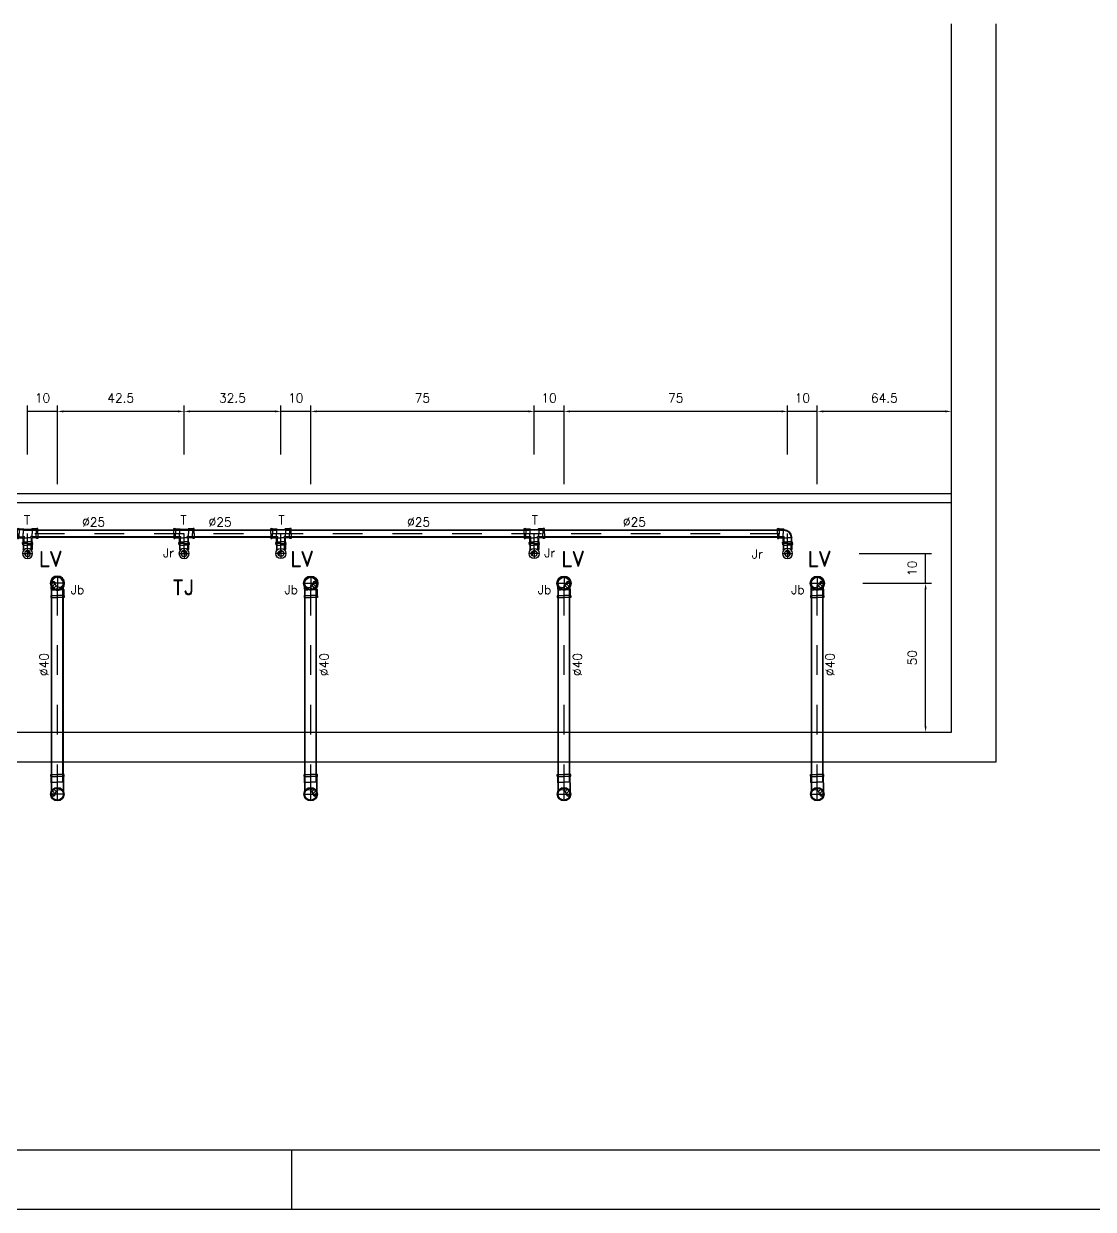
# Model space of a CAD drawing. Header units: millimetres. Extents: x -2485 to 3289, y -257 to 1952.
# Drawn here: x 4.721 to 8.31, y 15.34 to 19.32 of the extents above; entities that cross this region are included whole.
import ezdxf

# ---------------------------------------------------------------- set-up
doc = ezdxf.new("R2010")
doc.units = ezdxf.units.MM
doc.header["$LTSCALE"] = 0.3
doc.linetypes.add('CONTINUO', pattern=[0])
doc.linetypes.add('HID', pattern=[0.37, 0.07, -0.1, 0.03, -0.1, 0.07])
for name, color, linetype in [('AF', 4, 'Continuous'), ('detalhes esgoto', 1, 'HID'), ('PAREDE', 7, 'CONTINUO'), ('TEX', 11, 'Continuous'), ('TUB', 1, 'Continuous')]:
    doc.layers.add(name, color=color, linetype=linetype)
doc.styles.add('ROMAND', font='romand')
doc.styles.add('ROMANS', font='romans.shx', dxfattribs={"height": 0.03})
doc.dimstyles.new('20', dxfattribs={"dimtxt": 0.03, "dimasz": 0.02, "dimexe": 0.02, "dimexo": 0.02, "dimgap": 0.03, "dimtad": 1, "dimdec": 3, "dimlfac": 100, "dimdsep": 46, "dimtxsty": 'ROMANS', "dimcen": 0.02, "dimclrd": 11, "dimclre": 11, "dimclrt": 3, "dimadec": 0, "dimazin": 0, "dimtfac": 3.333333, "dimtdec": 3, "dimtix": 1, "dimtmove": 2, "dimatfit": 3, "dimfxl": 0, "dimtolj": 1, "dimarcsym": 0})

# ---------------------------------------------------------------- blocks, each defined once
blk = doc.blocks.new('j90e40cb-t')
at = {"layer": 'TUB', "color": 1, "linetype": 'Continuous'}
for p, q in [((-0.0227, 0), (0.0227, 0)), ((0, -0.0227), (0, 0.0227))]:
    blk.add_line(p, q, dxfattribs=at)
at = {"layer": 'TUB', "color": 7}
for p, q in [((-0.0057, 0.0111), (0.003, 0.0198)), ((0.0011, 0.0074), (0.0107, 0.0169)), ((0.0088, 0.0044), (0.0162, 0.0118)), ((0.0133, -0.0017), (0.0195, 0.0045)), ((0.0133, -0.0123), (0.0188, -0.0068))]:
    blk.add_line(p, q, dxfattribs=at)
at = {"layer": 'TUB', "color": 4}
for p, q in [((0.02, 0.0206), (0.0127, 0.0206)), ((0.02, 0.0194), (0.0145, 0.0194)), ((0.02, 0.0206), (0.0208, 0.0212)), ((0.022, 0.0194), (0.02, 0.0194)), ((0.0208, 0.0212), (0.041, 0.0212)), ((0.022, 0.02), (0.022, 0.0194)), ((0.022, 0.02), (0.048, 0.02)), ((0.041, 0.0212), (0.0418, 0.0224)), ((0.0418, 0.0224), (0.048, 0.0224)), ((0.02, -0.0206), (0.0127, -0.0206)), ((0.02, -0.0194), (0.0145, -0.0194)), ((0.022, -0.0194), (0.02, -0.0194)), ((0.02, -0.0206), (0.0208, -0.0212)), ((0.0208, -0.0212), (0.041, -0.0212)), ((0.022, -0.02), (0.022, -0.0194)), ((0.022, -0.02), (0.048, -0.02)), ((0.041, -0.0212), (0.0418, -0.0224)), ((0.0418, -0.0224), (0.048, -0.0224))]:
    blk.add_line(p, q, dxfattribs=at)
at = {"layer": 'TUB', "color": 3}
for p, q in [((0.022, 0.0194), (0.022, 0.0101)), ((0.041, 0.02), (0.041, 0)), ((0.041, -0.02), (0.041, 0)), ((0.048, 0.0224), (0.048, 0)), ((0.048, -0.0224), (0.048, 0)), ((0.022, -0.0194), (0.022, -0.0101))]:
    blk.add_line(p, q, dxfattribs=at)
at = {"layer": 'TUB', "color": 4}
for radius in [0.0242, 0.0227, 0.02]:
    blk.add_circle((0, 0), radius, dxfattribs=at)
for centre, radius, start, end in [((0, 0.0137), 0.0063, 90, 270), ((0, -0.0069), 0.0143, 311.815, 90.1096)]:
    blk.add_arc(centre, radius, start, end, dxfattribs=at)
blk = doc.blocks.new('jr25-20')
at = {"layer": 'AF', "color": 1}
for p, q in [((0.017, 0), (-0.017, 0)), ((0, -0.017), (0, 0.017))]:
    blk.add_line(p, q, dxfattribs=at)
at = {"layer": 'AF', "color": 7}
for p, q in [((-0.0028, 0.0057), (0, 0.0085)), ((0, 0.0085), (0.0014, 0.0099)), ((0.0006, 0.0039), (0.0051, 0.0085)), ((0.0042, 0.0025), (0.0078, 0.0061)), ((0.0064, -0.0004), (0.0072, 0.0004)), ((0.0072, 0.0004), (0.0094, 0.0026)), ((0.0066, -0.0053), (0.0098, -0.0021))]:
    blk.add_line(p, q, dxfattribs=at)
at = {"layer": 'AF', "color": 3}
for p, q in [((0.0114, 0.0133), (0.0132, 0.015)), ((0.0142, 0.0108), (0.0131, 0.0108)), ((0.0277, 0.015), (0.0132, 0.015)), ((0.0142, 0.0125), (0.0142, 0.0108)), ((0.0142, 0.0125), (0.0332, 0.0125)), ((0.0277, 0.015), (0.0297, 0.017)), ((0.0277, 0.0125), (0.0277, 0)), ((0.0277, -0.0125), (0.0277, 0)), ((0.0332, 0.017), (0.0297, 0.017)), ((0.0332, 0.0125), (0.0332, 0.017)), ((0.0332, 0), (0.0332, 0.0125)), ((0.0332, 0), (0.0332, -0.0125)), ((0.0114, -0.0133), (0.0106, -0.0133)), ((0.0114, -0.0133), (0.0132, -0.015)), ((0.0142, -0.0108), (0.0131, -0.0108)), ((0.0277, -0.015), (0.0132, -0.015)), ((0.0142, -0.0125), (0.0142, -0.0108)), ((0.0142, -0.0125), (0.0332, -0.0125)), ((0.0277, -0.015), (0.0297, -0.017)), ((0.0332, -0.017), (0.0297, -0.017)), ((0.0332, -0.0125), (0.0332, -0.017))]:
    blk.add_line(p, q, dxfattribs=at)
for radius in [0.017, 0.01]:
    blk.add_circle((0, 0), radius, dxfattribs=at)
at = {"layer": 'AF', "color": 7}
for centre, radius, start, end in [((0, 0.007), 0.00302, 90, 270), ((-0.0001, -0.0031), 0.00709, 294.0244, 88.8623)]:
    blk.add_arc(centre, radius, start, end, dxfattribs=at)
blk = doc.blocks.new('t25')
at = {"layer": 'AF', "color": 3}
for p, q in [((-0.0125, 0.034), (-0.017, 0.034)), ((-0.017, 0.034), (-0.017, 0.0305)), ((-0.015, 0.0285), (-0.017, 0.0305)), ((-0.015, 0.0285), (-0.015, 0.014)), ((-0.0133, 0.0122), (-0.015, 0.014)), ((-0.0133, -0.0122), (-0.0133, 0.0122)), ((-0.0125, 0.015), (-0.0125, 0.034)), ((0, 0.034), (-0.0125, 0.034)), ((-0.0125, 0.0285), (0, 0.0285)), ((-0.0125, 0.015), (0, 0.015)), ((-0.0125, 0.015), (-0.0108, 0.015)), ((-0.0108, 0.015), (-0.0108, -0.015)), ((0, 0.034), (0.0125, 0.034)), ((0.0125, 0.0285), (0, 0.0285)), ((0.0125, 0.015), (0, 0.015)), ((0.0108, 0.015), (0.0108, 0.0108)), ((0.015, 0.0108), (0.0108, 0.0108)), ((0.0125, 0.034), (0.017, 0.034)), ((0.0125, 0.015), (0.0125, 0.034)), ((0.015, 0.0285), (0.017, 0.0305)), ((0.015, 0.0285), (0.015, 0.015)), ((0.0285, 0.015), (0.015, 0.015)), ((0.015, 0.0125), (0.034, 0.0125)), ((0.015, 0.0125), (0.015, 0)), ((0.017, 0.034), (0.017, 0.0305)), ((0.0285, 0.015), (0.0305, 0.017)), ((0.0285, 0.0125), (0.0285, 0)), ((0.034, 0.017), (0.0305, 0.017)), ((0.034, 0.0125), (0.034, 0.017)), ((0.034, 0), (0.034, 0.0125)), ((-0.015, -0.0285), (-0.017, -0.0305)), ((-0.017, -0.034), (-0.017, -0.0305)), ((-0.0125, -0.034), (-0.017, -0.034)), ((-0.0133, -0.0122), (-0.015, -0.014)), ((-0.015, -0.0285), (-0.015, -0.014)), ((-0.0125, -0.015), (-0.0108, -0.015)), ((-0.0125, -0.015), (0, -0.015)), ((-0.0125, -0.015), (-0.0125, -0.034)), ((-0.0125, -0.0285), (0, -0.0285)), ((0, -0.034), (-0.0125, -0.034)), ((0.0125, -0.015), (0, -0.015)), ((0.0125, -0.0285), (0, -0.0285)), ((0, -0.034), (0.0125, -0.034)), ((0.0108, -0.015), (0.0108, -0.0108)), ((0.015, -0.0108), (0.0108, -0.0108)), ((0.0125, -0.015), (0.0125, -0.034)), ((0.0125, -0.034), (0.017, -0.034)), ((0.015, -0.0125), (0.015, 0)), ((0.015, -0.0125), (0.034, -0.0125)), ((0.0285, -0.015), (0.015, -0.015)), ((0.015, -0.0285), (0.015, -0.015)), ((0.015, -0.0285), (0.017, -0.0305)), ((0.017, -0.034), (0.017, -0.0305)), ((0.0285, -0.0125), (0.0285, 0)), ((0.0285, -0.015), (0.0305, -0.017)), ((0.034, -0.017), (0.0305, -0.017)), ((0.034, 0), (0.034, -0.0125)), ((0.034, -0.0125), (0.034, -0.017))]:
    blk.add_line(p, q, dxfattribs=at)
blk = doc.blocks.new('j90a25')
at = {"layer": 'AF', "color": 3}
for p, q in [((0.0114, 0.0133), (0.0132, 0.015)), ((0.0142, 0.0108), (0.0125, 0.0108)), ((0.0277, 0.015), (0.0132, 0.015)), ((0.0142, 0.0125), (0.0332, 0.0125)), ((0.0142, 0.0125), (0.0142, 0.0108)), ((0.0142, 0.0108), (0.0142, 0)), ((0.0142, -0.0108), (0.0142, 0)), ((0.0277, 0.015), (0.0297, 0.017)), ((0.0277, 0.0125), (0.0277, 0)), ((0.0277, -0.0125), (0.0277, 0)), ((0.0332, 0.017), (0.0297, 0.017)), ((0.0332, 0.0125), (0.0332, 0.017)), ((0.0332, 0), (0.0332, 0.0125)), ((0.0332, 0), (0.0332, -0.0125)), ((-0.015, -0.0277), (-0.017, -0.0297)), ((-0.017, -0.0332), (-0.017, -0.0297)), ((-0.0125, -0.0332), (-0.017, -0.0332)), ((-0.0133, -0.0114), (-0.015, -0.0132)), ((-0.015, -0.0277), (-0.015, -0.0132)), ((-0.0125, -0.0142), (-0.0125, -0.0332)), ((-0.0125, -0.0142), (-0.0108, -0.0142)), ((-0.0125, -0.0277), (0, -0.0277)), ((0, -0.0332), (-0.0125, -0.0332)), ((-0.0108, -0.0142), (-0.0108, -0.0125)), ((-0.0108, -0.0142), (0, -0.0142)), ((0.0108, -0.0142), (0, -0.0142)), ((0.0125, -0.0277), (0, -0.0277)), ((0, -0.0332), (0.0125, -0.0332)), ((0.0142, -0.0108), (0.0108, -0.0108)), ((0.0108, -0.0142), (0.0108, -0.0108)), ((0.0125, -0.0142), (0.0108, -0.0142)), ((0.0125, -0.0142), (0.0125, -0.0332)), ((0.0125, -0.0332), (0.017, -0.0332)), ((0.0142, -0.0125), (0.0142, -0.0108)), ((0.0142, -0.0125), (0.0332, -0.0125)), ((0.0277, -0.015), (0.015, -0.015)), ((0.015, -0.0277), (0.015, -0.015)), ((0.015, -0.0277), (0.017, -0.0297)), ((0.017, -0.0332), (0.017, -0.0297)), ((0.0277, -0.015), (0.0297, -0.017)), ((0.0332, -0.017), (0.0297, -0.017)), ((0.0332, -0.0125), (0.0332, -0.017))]:
    blk.add_line(p, q, dxfattribs=at)
at = {"layer": 'AF', "color": 3, "const_width": 0.0005}
blk.add_lwpolyline([(0.0332, 0.017), (0.0332, 0.017), (0.0332, 0.017), (0.0332, 0.017)], dxfattribs=at)
blk.add_lwpolyline([(0.0332, 0.017), (0.0332, 0.017), (0.0332, 0.017), (0.0332, 0.017)], dxfattribs=at)
at = {"layer": 'AF', "color": 3}
for radius, start, end in [(0.0258, 92.3359, 177.6641), (0.0233, 90, 180)]:
    blk.add_arc((0.0125, -0.0125), radius, start, end, dxfattribs=at)
blk = doc.blocks.new('25')
at = {"layer": 'TEX', "color": 9, "style": 'ROMANS'}
blk.add_text('%%c25', height=0.03, dxfattribs=at).set_placement((0, 0))
blk = doc.blocks.new('*D139')
at = {"layer": 'TEX', "color": 11, "lineweight": -2}
for p, q in [((7.384, 17.7737), (7.384, 18.0381)), ((7.834, 17.7612), (7.834, 18.0381)), ((7.814, 18.0181), (7.404, 18.0181))]:
    blk.add_line(p, q, dxfattribs=at)
at = {"layer": 'TEX', "color": 11}
for points in [[(7.404, 18.0215), (7.404, 18.0148), (7.384, 18.0181)], [(7.814, 18.0215), (7.814, 18.0148), (7.834, 18.0181)]]:
    blk.add_solid(points, dxfattribs=at)
at = {"layer": 'TEX', "color": 3, "insert": (7.609, 18.0631), "char_height": 0.03, "attachment_point": 5, "style": 'ROMANS'}
blk.add_mtext('\\A1;64.5', dxfattribs=at)
blk = doc.blocks.new('*D140')
at = {"layer": 'TEX', "color": 11, "lineweight": -2}
for p, q in [((7.284, 17.8737), (7.284, 18.0381)), ((7.384, 17.7737), (7.384, 18.0381)), ((7.384, 18.0181), (7.284, 18.0181))]:
    blk.add_line(p, q, dxfattribs=at)
at = {"layer": 'TEX', "color": 3, "insert": (7.334, 18.0631), "char_height": 0.03, "attachment_point": 5, "style": 'ROMANS'}
blk.add_mtext('\\A1;10', dxfattribs=at)
blk = doc.blocks.new('*D141')
at = {"layer": 'TEX', "color": 11, "lineweight": -2}
for p, q in [((6.534, 17.7737), (6.534, 18.0381)), ((7.284, 17.8737), (7.284, 18.0381)), ((7.264, 18.0181), (6.554, 18.0181))]:
    blk.add_line(p, q, dxfattribs=at)
at = {"layer": 'TEX', "color": 11}
for points in [[(6.554, 18.0215), (6.554, 18.0148), (6.534, 18.0181)], [(7.264, 18.0215), (7.264, 18.0148), (7.284, 18.0181)]]:
    blk.add_solid(points, dxfattribs=at)
at = {"layer": 'TEX', "color": 3, "insert": (6.909, 18.0631), "char_height": 0.03, "attachment_point": 5, "style": 'ROMANS'}
blk.add_mtext('\\A1;75', dxfattribs=at)
blk = doc.blocks.new('*D142')
at = {"layer": 'TEX', "color": 11, "lineweight": -2}
for p, q in [((6.434, 17.8737), (6.434, 18.0381)), ((6.534, 17.7737), (6.534, 18.0381)), ((6.534, 18.0181), (6.434, 18.0181))]:
    blk.add_line(p, q, dxfattribs=at)
at = {"layer": 'TEX', "color": 3, "insert": (6.484, 18.0631), "char_height": 0.03, "attachment_point": 5, "style": 'ROMANS'}
blk.add_mtext('\\A1;10', dxfattribs=at)
blk = doc.blocks.new('*D143')
at = {"layer": 'TEX', "color": 11, "lineweight": -2}
for p, q in [((5.684, 17.7737), (5.684, 18.0381)), ((6.434, 17.8737), (6.434, 18.0381)), ((6.414, 18.0181), (5.704, 18.0181))]:
    blk.add_line(p, q, dxfattribs=at)
at = {"layer": 'TEX', "color": 11}
for points in [[(5.704, 18.0215), (5.704, 18.0148), (5.684, 18.0181)], [(6.414, 18.0215), (6.414, 18.0148), (6.434, 18.0181)]]:
    blk.add_solid(points, dxfattribs=at)
at = {"layer": 'TEX', "color": 3, "insert": (6.059, 18.0631), "char_height": 0.03, "attachment_point": 5, "style": 'ROMANS'}
blk.add_mtext('\\A1;75', dxfattribs=at)
blk = doc.blocks.new('*D144')
at = {"layer": 'TEX', "color": 11, "lineweight": -2}
for p, q in [((5.584, 17.8737), (5.584, 18.0381)), ((5.684, 17.7737), (5.684, 18.0381)), ((5.684, 18.0181), (5.584, 18.0181))]:
    blk.add_line(p, q, dxfattribs=at)
at = {"layer": 'TEX', "color": 3, "insert": (5.634, 18.0631), "char_height": 0.03, "attachment_point": 5, "style": 'ROMANS'}
blk.add_mtext('\\A1;10', dxfattribs=at)
blk = doc.blocks.new('*D145')
at = {"layer": 'TEX', "color": 11, "lineweight": -2}
for p, q in [((5.259, 17.8737), (5.259, 18.0381)), ((5.584, 17.8737), (5.584, 18.0381)), ((5.564, 18.0181), (5.279, 18.0181))]:
    blk.add_line(p, q, dxfattribs=at)
at = {"layer": 'TEX', "color": 11}
for points in [[(5.279, 18.0215), (5.279, 18.0148), (5.259, 18.0181)], [(5.564, 18.0215), (5.564, 18.0148), (5.584, 18.0181)]]:
    blk.add_solid(points, dxfattribs=at)
at = {"layer": 'TEX', "color": 3, "insert": (5.4215, 18.0631), "char_height": 0.03, "attachment_point": 5, "style": 'ROMANS'}
blk.add_mtext('\\A1;32.5', dxfattribs=at)
blk = doc.blocks.new('*D146')
at = {"layer": 'TEX', "color": 11, "lineweight": -2}
for p, q in [((4.834, 17.7737), (4.834, 18.0381)), ((5.259, 17.8737), (5.259, 18.0381)), ((5.239, 18.0181), (4.854, 18.0181))]:
    blk.add_line(p, q, dxfattribs=at)
at = {"layer": 'TEX', "color": 11}
for points in [[(4.854, 18.0215), (4.854, 18.0148), (4.834, 18.0181)], [(5.239, 18.0215), (5.239, 18.0148), (5.259, 18.0181)]]:
    blk.add_solid(points, dxfattribs=at)
at = {"layer": 'TEX', "color": 3, "insert": (5.0465, 18.0631), "char_height": 0.03, "attachment_point": 5, "style": 'ROMANS'}
blk.add_mtext('\\A1;42.5', dxfattribs=at)
blk = doc.blocks.new('*D147')
at = {"layer": 'TEX', "color": 11, "lineweight": -2}
for p, q in [((4.734, 17.8737), (4.734, 18.0381)), ((4.834, 17.7737), (4.834, 18.0381)), ((4.834, 18.0181), (4.734, 18.0181))]:
    blk.add_line(p, q, dxfattribs=at)
at = {"layer": 'TEX', "color": 3, "insert": (4.784, 18.0631), "char_height": 0.03, "attachment_point": 5, "style": 'ROMANS'}
blk.add_mtext('\\A1;10', dxfattribs=at)
blk = doc.blocks.new('*D148')
at = {"layer": 'TUB', "color": 11, "lineweight": -2}
for p, q in [((7.537, 17.4412), (7.7672, 17.4412)), ((7.7472, 16.9612), (7.7472, 17.4212)), ((7.7162, 16.9412), (7.7672, 16.9412))]:
    blk.add_line(p, q, dxfattribs=at)
at = {"layer": 'TUB', "color": 11}
for points in [[(7.7439, 17.4212), (7.7506, 17.4212), (7.7472, 17.4412)], [(7.7439, 16.9612), (7.7506, 16.9612), (7.7472, 16.9412)]]:
    blk.add_solid(points, dxfattribs=at)
at = {"layer": 'TUB', "color": 3, "insert": (7.7022, 17.1912), "char_height": 0.03, "attachment_point": 5, "rotation": 90, "style": 'ROMANS'}
blk.add_mtext('\\A1;50', dxfattribs=at)
blk = doc.blocks.new('*D149')
at = {"layer": 'TUB', "color": 11, "lineweight": -2}
for p, q in [((7.5246, 17.5412), (7.7672, 17.5412)), ((7.7472, 17.4412), (7.7472, 17.5412)), ((7.537, 17.4412), (7.7672, 17.4412))]:
    blk.add_line(p, q, dxfattribs=at)
at = {"layer": 'TUB', "color": 3, "insert": (7.7022, 17.4912), "char_height": 0.03, "attachment_point": 5, "rotation": 90, "style": 'ROMANS'}
blk.add_mtext('\\A1;10', dxfattribs=at)

msp = doc.modelspace()

# ---------------------------------------------------------------- linework, layer by layer
at = {"color": 12, "linetype": 'Continuous'}
msp.add_line((0.5, 15.539655), (16.42, 15.539655), dxfattribs=at)
at = {"color": 5, "linetype": 'Continuous'}
msp.add_line((5.62, 15.539655), (5.62, 15.339655), dxfattribs=at)
at = {"color": 4, "linetype": 'Continuous'}
msp.add_line((0, 15.339655), (16.62, 15.339655), dxfattribs=at)
at = {"layer": 'AF', "color": 1, "linetype": 'HID'}
for p, q in [((4.73399, 17.541199), (4.73399, 17.608399)), ((5.25899, 17.541199), (5.25899, 17.608399)), ((5.58399, 17.541199), (5.58399, 17.608399)), ((6.43399, 17.541199), (6.43399, 17.608399)), ((7.28399, 17.541199), (7.28399, 17.608399))]:
    msp.add_line(p, q, dxfattribs=at)
at = {"layer": 'detalhes esgoto'}
msp.add_line((4.158334, 17.608399), (7.28399, 17.608399), dxfattribs=at)
at = {"layer": 'PAREDE'}
for p, q in [((7.83399, 16.941199), (7.83399, 19.31951)), ((7.98399, 16.841199), (7.98399, 19.31951)), ((7.83399, 17.741199), (4.35399, 17.741199)), ((7.83399, 17.711199), (4.35399, 17.711199)), ((1.20899, 16.941199), (7.83399, 16.941199)), ((1.05899, 16.841199), (7.98399, 16.841199))]:
    msp.add_line(p, q, dxfattribs=at)
at = {"layer": 'TUB', "color": 3}
for p, q in [((4.74899, 17.620899), (5.24399, 17.620899)), ((4.74899, 17.619199), (5.24399, 17.619199)), ((4.74899, 17.597599), (5.24399, 17.597599)), ((4.74899, 17.595899), (5.24399, 17.595899)), ((5.27399, 17.620899), (5.56899, 17.620899)), ((5.27399, 17.619199), (5.56899, 17.619199)), ((5.27399, 17.597599), (5.56899, 17.597599)), ((5.27399, 17.595899), (5.56899, 17.595899)), ((5.59899, 17.620899), (6.41899, 17.620899)), ((5.59899, 17.619199), (6.41899, 17.619199)), ((5.59899, 17.597599), (6.41899, 17.597599)), ((5.59899, 17.595899), (6.41899, 17.595899)), ((6.44899, 17.620899), (7.26979, 17.620899)), ((6.44899, 17.619199), (7.26979, 17.619199)), ((6.44899, 17.597599), (7.26979, 17.597599)), ((6.44899, 17.595899), (7.26979, 17.595899)), ((4.81159, 16.799237), (4.83399, 16.799237)), ((4.85639, 16.799237), (4.83399, 16.799237)), ((5.66159, 16.799237), (5.68399, 16.799237)), ((5.70639, 16.799237), (5.68399, 16.799237)), ((6.51159, 16.799237), (6.53399, 16.799237)), ((6.55639, 16.799237), (6.53399, 16.799237)), ((7.36159, 16.799237), (7.38399, 16.799237)), ((7.40639, 16.799237), (7.38399, 16.799237)), ((4.81399, 16.792237), (4.83399, 16.792237)), ((4.81459, 16.773237), (4.83399, 16.773237)), ((4.85399, 16.792237), (4.83399, 16.792237)), ((4.85339, 16.773237), (4.83399, 16.773237)), ((5.66399, 16.792237), (5.68399, 16.792237)), ((5.66459, 16.773237), (5.68399, 16.773237)), ((5.70399, 16.792237), (5.68399, 16.792237)), ((5.70339, 16.773237), (5.68399, 16.773237)), ((6.51399, 16.792237), (6.53399, 16.792237)), ((6.51459, 16.773237), (6.53399, 16.773237)), ((6.55399, 16.792237), (6.53399, 16.792237)), ((6.55339, 16.773237), (6.53399, 16.773237)), ((7.36399, 16.792237), (7.38399, 16.792237)), ((7.36459, 16.773237), (7.38399, 16.773237)), ((7.40399, 16.792237), (7.38399, 16.792237)), ((7.40339, 16.773237), (7.38399, 16.773237))]:
    msp.add_line(p, q, dxfattribs=at)
at = {"layer": 'TUB', "color": 1, "linetype": 'HID'}
for p, q in [((4.83399, 16.733237), (4.83399, 17.441199)), ((5.68399, 16.733237), (5.68399, 17.441199)), ((6.53399, 16.733237), (6.53399, 17.441199)), ((7.38399, 16.733237), (7.38399, 17.441199))]:
    msp.add_line(p, q, dxfattribs=at)
at = {"layer": 'TUB', "color": 4}
for p, q in [((4.81399, 16.773237), (4.81399, 17.416974)), ((4.81519, 16.773237), (4.81519, 17.416974)), ((4.85279, 16.773237), (4.85279, 17.416974)), ((4.85399, 16.773237), (4.85399, 17.416974)), ((5.66399, 16.773237), (5.66399, 17.416974)), ((5.66519, 16.773237), (5.66519, 17.416974)), ((5.70279, 16.773237), (5.70279, 17.416974)), ((5.70399, 16.773237), (5.70399, 17.416974)), ((6.51399, 16.773237), (6.51399, 17.416974)), ((6.51519, 16.773237), (6.51519, 17.416974)), ((6.55279, 16.773237), (6.55279, 17.416974)), ((6.55399, 16.773237), (6.55399, 17.416974)), ((7.36399, 16.773237), (7.36399, 17.416974)), ((7.36519, 16.773237), (7.36519, 17.416974)), ((7.40279, 16.773237), (7.40279, 17.416974)), ((7.40399, 16.773237), (7.40399, 17.416974)), ((4.81159, 16.793042), (4.81159, 16.799237)), ((4.81399, 16.773237), (4.81399, 16.799237)), ((4.85399, 16.773237), (4.85399, 16.799237)), ((4.85639, 16.793042), (4.85639, 16.799237)), ((5.66159, 16.793042), (5.66159, 16.799237)), ((5.66399, 16.773237), (5.66399, 16.799237)), ((5.70399, 16.773237), (5.70399, 16.799237)), ((5.70639, 16.793042), (5.70639, 16.799237)), ((6.51159, 16.793042), (6.51159, 16.799237)), ((6.51399, 16.773237), (6.51399, 16.799237)), ((6.55399, 16.773237), (6.55399, 16.799237)), ((6.55639, 16.793042), (6.55639, 16.799237)), ((7.36159, 16.793042), (7.36159, 16.799237)), ((7.36399, 16.773237), (7.36399, 16.799237)), ((7.40399, 16.773237), (7.40399, 16.799237)), ((7.40639, 16.793042), (7.40639, 16.799237)), ((4.81279, 16.792237), (4.81159, 16.793042)), ((4.81279, 16.772037), (4.81279, 16.792237)), ((4.81339, 16.771237), (4.81279, 16.772037)), ((4.81339, 16.771237), (4.81339, 16.742773)), ((4.81399, 16.773237), (4.81459, 16.773237)), ((4.81459, 16.773237), (4.81459, 16.771237)), ((4.81459, 16.771237), (4.81459, 16.745024)), ((4.85399, 16.773237), (4.85339, 16.773237)), ((4.85339, 16.773237), (4.85339, 16.771237)), ((4.85339, 16.771237), (4.85339, 16.745024)), ((4.85459, 16.771237), (4.85519, 16.772037)), ((4.85459, 16.771237), (4.85459, 16.742773)), ((4.85519, 16.792237), (4.85639, 16.793042)), ((4.85519, 16.772037), (4.85519, 16.792237)), ((5.66279, 16.792237), (5.66159, 16.793042)), ((5.66279, 16.772037), (5.66279, 16.792237)), ((5.66339, 16.771237), (5.66279, 16.772037)), ((5.66339, 16.771237), (5.66339, 16.742773)), ((5.66399, 16.773237), (5.66459, 16.773237)), ((5.66459, 16.773237), (5.66459, 16.771237)), ((5.66459, 16.771237), (5.66459, 16.745024)), ((5.70339, 16.773237), (5.70339, 16.771237)), ((5.70399, 16.773237), (5.70339, 16.773237)), ((5.70339, 16.771237), (5.70339, 16.745024)), ((5.70459, 16.771237), (5.70519, 16.772037)), ((5.70459, 16.771237), (5.70459, 16.742773)), ((5.70519, 16.792237), (5.70639, 16.793042)), ((5.70519, 16.772037), (5.70519, 16.792237)), ((6.51279, 16.792237), (6.51159, 16.793042)), ((6.51279, 16.772037), (6.51279, 16.792237)), ((6.51339, 16.771237), (6.51279, 16.772037)), ((6.51339, 16.771237), (6.51339, 16.742773)), ((6.51399, 16.773237), (6.51459, 16.773237)), ((6.51459, 16.773237), (6.51459, 16.771237)), ((6.51459, 16.771237), (6.51459, 16.745024)), ((6.55339, 16.773237), (6.55339, 16.771237)), ((6.55399, 16.773237), (6.55339, 16.773237)), ((6.55339, 16.771237), (6.55339, 16.745024)), ((6.55459, 16.771237), (6.55519, 16.772037)), ((6.55459, 16.771237), (6.55459, 16.742773)), ((6.55519, 16.792237), (6.55639, 16.793042)), ((6.55519, 16.772037), (6.55519, 16.792237)), ((7.36279, 16.792237), (7.36159, 16.793042)), ((7.36279, 16.772037), (7.36279, 16.792237)), ((7.36339, 16.771237), (7.36279, 16.772037)), ((7.36339, 16.771237), (7.36339, 16.742773)), ((7.36399, 16.773237), (7.36459, 16.773237)), ((7.36459, 16.773237), (7.36459, 16.771237)), ((7.36459, 16.771237), (7.36459, 16.745024)), ((7.40339, 16.773237), (7.40339, 16.771237)), ((7.40399, 16.773237), (7.40339, 16.773237)), ((7.40339, 16.771237), (7.40339, 16.745024)), ((7.40459, 16.771237), (7.40519, 16.772037)), ((7.40459, 16.771237), (7.40459, 16.742773)), ((7.40519, 16.792237), (7.40639, 16.793042)), ((7.40519, 16.772037), (7.40519, 16.792237))]:
    msp.add_line(p, q, dxfattribs=at)
at = {"layer": 'TUB', "color": 1, "linetype": 'Continuous'}
for p, q in [((4.83399, 16.710537), (4.83399, 16.755937)), ((5.68399, 16.710537), (5.68399, 16.755937)), ((6.53399, 16.710537), (6.53399, 16.755937)), ((7.38399, 16.710537), (7.38399, 16.755937)), ((4.85669, 16.733237), (4.81129, 16.733237)), ((5.66129, 16.733237), (5.70669, 16.733237)), ((6.51129, 16.733237), (6.55669, 16.733237)), ((7.36129, 16.733237), (7.40669, 16.733237))]:
    msp.add_line(p, q, dxfattribs=at)
at = {"layer": 'TUB', "color": 7}
for p, q in [((4.822897, 16.727507), (4.81421, 16.736194)), ((4.826627, 16.734383), (4.817085, 16.743925)), ((4.829585, 16.742032), (4.822214, 16.749403)), ((4.835648, 16.746576), (4.829498, 16.752726)), ((4.846335, 16.746495), (4.840782, 16.752049)), ((5.671645, 16.746495), (5.677198, 16.752049)), ((5.682333, 16.746576), (5.688482, 16.752726)), ((5.688395, 16.742032), (5.695766, 16.749403)), ((5.691353, 16.734383), (5.700895, 16.743925)), ((5.695083, 16.727507), (5.70377, 16.736194)), ((6.521645, 16.746495), (6.527198, 16.752049)), ((6.532333, 16.746576), (6.538482, 16.752726)), ((6.538395, 16.742032), (6.545766, 16.749403)), ((6.541353, 16.734383), (6.550895, 16.743925)), ((6.545083, 16.727507), (6.55377, 16.736194)), ((7.371645, 16.746495), (7.377198, 16.752049)), ((7.382333, 16.746576), (7.388482, 16.752726)), ((7.388395, 16.742032), (7.395766, 16.749403)), ((7.391353, 16.734383), (7.400895, 16.743925)), ((7.395083, 16.727507), (7.40377, 16.736194))]:
    msp.add_line(p, q, dxfattribs=at)
at = {"layer": 'TUB', "color": 4}
for centre, radius in [((4.83399, 16.733237), 0.0227), ((5.68399, 16.733237), 0.0227), ((6.53399, 16.733237), 0.0227), ((7.38399, 16.733237), 0.0227), ((4.83399, 16.733237), 0.02), ((5.68399, 16.733237), 0.02), ((6.53399, 16.733237), 0.02), ((7.38399, 16.733237), 0.02)]:
    msp.add_circle(centre, radius, dxfattribs=at)
for centre, radius, start, end in [((4.820287, 16.733237), 0.006297, 180, 0), ((4.840891, 16.733265), 0.014307, 41.815027, 180.109574), ((5.677089, 16.733265), 0.014307, 359.890426, 138.184973), ((5.697693, 16.733237), 0.006297, 180, 0), ((6.527089, 16.733265), 0.014307, 359.890426, 138.184973), ((6.547693, 16.733237), 0.006297, 180, 0), ((7.377089, 16.733265), 0.014307, 359.890426, 138.184973), ((7.397693, 16.733237), 0.006297, 180, 0)]:
    msp.add_arc(centre, radius, start, end, dxfattribs=at)

# ---------------------------------------------------------------- block references
at = {"xscale": -1, "rotation": 90}
msp.add_blockref('j90e40cb-t', (4.83399, 17.441199), dxfattribs=at)
at = {"rotation": 270}
for p in [(5.68399, 17.441199), (6.53399, 17.441199), (7.38399, 17.441199)]:
    msp.add_blockref('j90e40cb-t', p, dxfattribs=at)
at = {"layer": 'TUB', "color": 3}
for p in [(4.917116, 17.631582), (5.341512, 17.631582), (6.007652, 17.631582), (6.731635, 17.631582)]:
    msp.add_blockref('25', p, dxfattribs=at)
at = {"layer": 'TUB', "xscale": -1}
for name, p, rotation in [('t25', (4.73399, 17.608399), 90), ('t25', (5.25899, 17.608399), 90), ('jr25-20', (4.73399, 17.541199), 270), ('jr25-20', (5.25899, 17.541199), 270), ('jr25-20', (7.28399, 17.541199), 270)]:
    msp.add_blockref(name, p, dxfattribs=dict(at, rotation=rotation))
at = {"layer": 'TUB'}
for name, p, rotation in [('t25', (5.58399, 17.608399), 270), ('t25', (6.43399, 17.608399), 270), ('jr25-20', (5.58399, 17.541199), 90), ('jr25-20', (6.43399, 17.541199), 90)]:
    msp.add_blockref(name, p, dxfattribs=dict(at, rotation=rotation))
at = {"layer": 'TUB', "xscale": -1}
msp.add_blockref('j90a25', (7.28399, 17.608399), dxfattribs=at)

# ---------------------------------------------------------------- texts
at = {"layer": 'TEX', "color": 9}
for s, height, style, p in [('T', 0.03, 'ROMANS', (4.721772, 17.638492)), ('T', 0.03, 'ROMANS', (5.246772, 17.638492)), ('T', 0.03, 'ROMANS', (5.576208, 17.638492)), ('T', 0.03, 'ROMANS', (6.426208, 17.638492)), ('Jr', 0.03, 'ROMANS', (5.188322, 17.52836)), ('Jr', 0.03, 'ROMANS', (6.467515, 17.52836)), ('Jr', 0.03, 'ROMANS', (7.164073, 17.52436)), ('LV', 0.05, 'ROMAND', (4.770488, 17.497772)), ('LV', 0.05, 'ROMAND', (5.61394, 17.497772)), ('LV', 0.05, 'ROMAND', (6.523682, 17.497772)), ('LV', 0.05, 'ROMAND', (7.35074, 17.497772)), ('Jb', 0.03, 'ROMANS', (4.878977, 17.405033)), ('TJ', 0.05, 'ROMAND', (5.220254, 17.402648)), ('Jb', 0.03, 'ROMANS', (5.596146, 17.405033)), ('Jb', 0.03, 'ROMANS', (6.446146, 17.405033)), ('Jb', 0.03, 'ROMANS', (7.296146, 17.405033))]:
    msp.add_text(s, height=height, dxfattribs=dict(at, style=style)).set_placement(p)
at = {"layer": 'TEX', "color": 9, "style": 'ROMANS'}
for p in [(4.803998, 17.129727), (5.743982, 17.129727), (6.593982, 17.129727), (7.44159, 17.129727)]:
    msp.add_text('%%c40', height=0.03, rotation=90, dxfattribs=at).set_placement(p)

# ---------------------------------------------------------------- dimensions: what is measured, and where the dimension line sits
at = {"layer": 'TEX'}
for base, p1, p2, picture, middle in [((4.73399, 18.018136), (4.83399, 17.753738), (4.73399, 17.853738), '*D147', (4.78399, 18.063136)), ((4.83399, 18.018136), (5.25899, 17.853738), (4.83399, 17.753738), '*D146', (5.04649, 18.063136)), ((5.25899, 18.018136), (5.58399, 17.853738), (5.25899, 17.853738), '*D145', (5.42149, 18.063136)), ((5.58399, 18.018136), (5.68399, 17.753738), (5.58399, 17.853738), '*D144', (5.63399, 18.063136)), ((5.68399, 18.018136), (6.43399, 17.853738), (5.68399, 17.753738), '*D143', (6.05899, 18.063136)), ((6.43399, 18.018136), (6.53399, 17.753738), (6.43399, 17.853738), '*D142', (6.48399, 18.063136)), ((6.53399, 18.018136), (7.28399, 17.853738), (6.53399, 17.753738), '*D141', (6.90899, 18.063136)), ((7.28399, 18.018136), (7.38399, 17.753738), (7.28399, 17.853738), '*D140', (7.33399, 18.063136))]:
    dim = msp.add_linear_dim(base=base, p1=p1, p2=p2, dimstyle='20', dxfattribs=at)
    dim.commit()
    dim.dimension.update_dxf_attribs({"geometry": picture, "text_midpoint": middle})
dim = msp.add_linear_dim(base=(7.38399, 18.018136), p1=(7.83399, 17.741199), p2=(7.38399, 17.753738), text='64.5', dimstyle='20', dxfattribs=at)
dim.commit()
dim.dimension.update_dxf_attribs({"geometry": '*D139', "text_midpoint": (7.60899, 18.063136)})
at = {"layer": 'TUB', "color": 3}
for base, p1, p2, picture, middle in [((7.747222, 17.541199), (7.51696, 17.441199), (7.504615, 17.541199), '*D149', (7.702222, 17.491199)), ((7.747222, 17.441199), (7.696187, 16.941199), (7.51696, 17.441199), '*D148', (7.702222, 17.191199))]:
    dim = msp.add_linear_dim(base=base, p1=p1, p2=p2, angle=90, dimstyle='20', dxfattribs=at)
    dim.commit()
    dim.dimension.update_dxf_attribs({"geometry": picture, "text_midpoint": middle})

doc.saveas('drawing.dxf')
